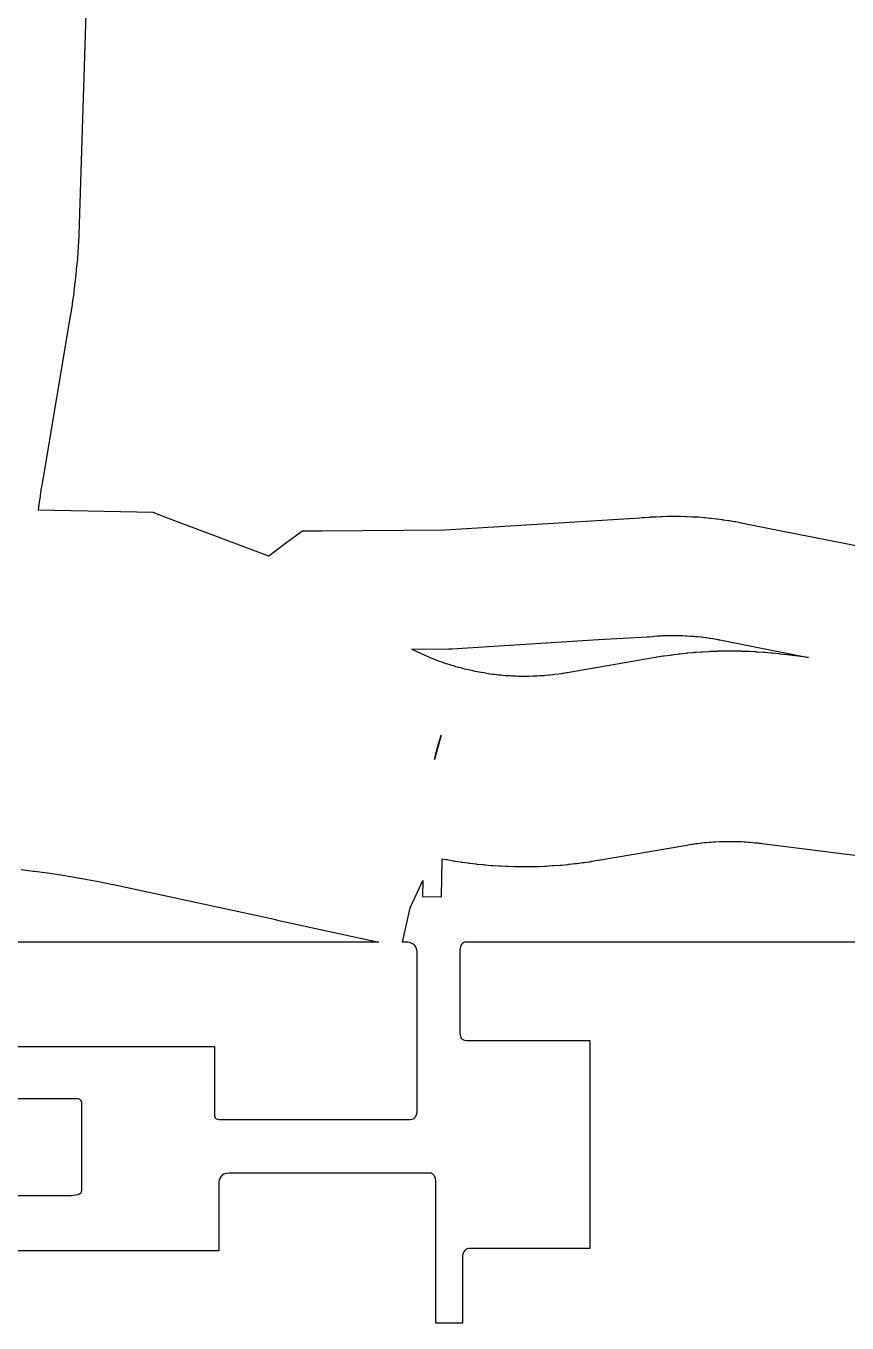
# Model space of a CAD drawing. Extents: x 0 to 1129, y 203 to 1017.
# Drawn here: x 811.9 to 860.6, y 298.6 to 375.6 of the extents above; entities that cross this region are included whole.
import ezdxf

# ---------------------------------------------------------------- set-up
doc = ezdxf.new("R2010")
doc.units = 0
doc.layers.get('0').update_dxf_attribs({"linetype": 'CONTINUOUS'})

msp = doc.modelspace()

# ---------------------------------------------------------------- linework, layer by layer
at = {"color": 1}
for points in [[(863.868224, 344.203912), (856.417557, 345.678534), (854.33618, 346.094801), (854.293824, 346.1018), (854.004557, 346.165311), (853.969291, 346.165311), (853.934002, 346.165311), (853.630624, 346.221756), (853.602402, 346.228755), (853.567113, 346.228755), (853.27078, 346.271088), (853.242557, 346.278087), (853.214335, 346.278087), (852.918002, 346.327465), (852.88978, 346.327465), (852.85449, 346.327465), (852.55818, 346.362754), (852.522891, 346.369753), (852.494668, 346.369753), (852.184224, 346.397975), (852.156002, 346.404974), (852.120713, 346.404974), (851.824402, 346.433196), (851.789113, 346.433196), (851.753824, 346.433196), (851.450446, 346.44742), (851.429223, 346.44742), (851.408, 346.44742), (851.097556, 346.468644), (851.076332, 346.468644), (851.041066, 346.468644), (850.737666, 346.475643), (850.702399, 346.475643), (850.674177, 346.475643), (850.377844, 346.475643), (850.342555, 346.475643), (850.307288, 346.475643), (849.996844, 346.475643), (849.982846, 346.475643), (849.954623, 346.475643), (849.651246, 346.468644), (849.623023, 346.468644), (849.580668, 346.468644), (849.284357, 346.44742), (849.249068, 346.44742), (849.206734, 346.44742), (848.903334, 346.433196), (848.889336, 346.419198), (848.868113, 346.419198), (848.557668, 346.404974), (848.522402, 346.397975), (848.487113, 346.397975), (848.324846, 346.376752), (845.453224, 346.200374), (836.739602, 345.678263), (829.44418, 345.614752), (828.294113, 345.607753), (827.369824, 344.93042), (826.290335, 344.133153), (820.349557, 346.369753), (819.439379, 346.715464), (818.465735, 346.736687), (812.63078, 346.849576), (812.666046, 347.202354), (812.673045, 347.202354), (812.736556, 347.689198), (812.743556, 347.745643), (812.743556, 347.752642), (812.807044, 348.175975), (812.814043, 348.239464), (812.89871, 348.676931), (812.905709, 348.719242), (812.905709, 348.754531), (812.912708, 348.775754), (812.912708, 348.789978), (814.521375, 358.364355), (814.521375, 358.378354), (814.528374, 358.406576), (814.528374, 358.434798), (814.535373, 358.448796), (814.634151, 359.069685), (814.634151, 359.090908), (814.64115, 359.126175), (814.732884, 359.740019), (814.732884, 359.775286), (814.739883, 359.796509), (814.810416, 360.417398), (814.817415, 360.44562), (814.817415, 360.480887), (814.88797, 361.094731), (814.88797, 361.129998), (814.88797, 361.15822), (814.951459, 361.772065), (814.951459, 361.800287), (814.951459, 361.828509), (814.993815, 362.442331), (815.000814, 362.47762), (815.000814, 362.512887), (815.029036, 363.133775), (815.036035, 363.169042), (815.036035, 363.197264), (815.057258, 363.811109), (815.057258, 363.818108), (815.057258, 363.839331), (815.466481, 376.95562)], [(849.8346, 339.421758), (849.8346, 339.414759), (850.074511, 339.421758), (850.130956, 339.421758), (850.314378, 339.421758), (850.384956, 339.421758), (850.554289, 339.421758), (850.617778, 339.421758), (850.864734, 339.414759), (850.864734, 339.421758), (851.048155, 339.400535), (851.1046, 339.400535), (851.344511, 339.386537), (851.527933, 339.379537), (851.584378, 339.365539), (851.760778, 339.35854), (851.760778, 339.351541), (851.993622, 339.330318), (851.993622, 339.323319), (852.240556, 339.295097), (852.289933, 339.288097), (852.4734, 339.259875), (852.536889, 339.252876), (852.776778, 339.21052), (852.967266, 339.175254), (853.009622, 339.168255), (853.066067, 339.154031), (855.055711, 338.765986), (855.055711, 338.758987), (858.336556, 338.109876), (856.918378, 338.286276), (856.897154, 338.286276), (856.875931, 338.286276), (856.650154, 338.314498), (856.614865, 338.321498), (856.579575, 338.321498), (856.212687, 338.363808), (856.163309, 338.363808), (856.106865, 338.370807), (855.747042, 338.39903), (855.711753, 338.406029), (855.66942, 338.406029), (855.309575, 338.434251), (855.246087, 338.434251), (855.182598, 338.44125), (854.822753, 338.462473), (854.78042, 338.462473), (854.731042, 338.462473), (854.371198, 338.469472), (854.328865, 338.476471), (854.286531, 338.476471), (853.919642, 338.476471), (853.877309, 338.490695), (853.827931, 338.490695), (853.461042, 338.490695), (853.411642, 338.490695), (853.411642, 338.483696), (853.362242, 338.476697), (852.995353, 338.476697), (852.945976, 338.476697), (852.889531, 338.469698), (852.529709, 338.462699), (852.473265, 338.462699), (852.430909, 338.448475), (852.071087, 338.434477), (852.028753, 338.434477), (851.979353, 338.427478), (851.619531, 338.406255), (851.55602, 338.399255), (851.499575, 338.392256), (851.132687, 338.364034), (851.090376, 338.357035), (851.04802, 338.357035), (850.695265, 338.307635), (850.652909, 338.307635), (850.610598, 338.300636), (850.243709, 338.258302), (850.194309, 338.251303), (850.13082, 338.237305), (849.770976, 338.194949), (849.728642, 338.18795), (849.693353, 338.180951), (849.326464, 338.124506), (849.291198, 338.117507), (849.255931, 338.110508), (844.013642, 337.207397), (843.964242, 337.200398), (843.773753, 337.165132), (843.73142, 337.158132), (843.667931, 337.144134), (843.505642, 337.130136), (843.251642, 337.094847), (843.152865, 337.087848), (842.997642, 337.066625), (842.898865, 337.059626), (842.743642, 337.045627), (842.637798, 337.031629), (842.496687, 337.02463), (842.390865, 337.017631), (842.228598, 337.010632), (842.143931, 336.996634), (841.974598, 336.996634), (841.741753, 336.989634), (841.621798, 336.989634), (841.459531, 336.989634), (841.388976, 336.989634), (841.205531, 336.989634), (841.099709, 336.989634), (840.944464, 336.996634), (840.852753, 336.996634), (840.68342, 337.010632), (840.591709, 337.017631), (840.436464, 337.02463), (840.330642, 337.031629), (840.17542, 337.045627), (840.083709, 337.052626), (839.928464, 337.066625), (839.822642, 337.073624), (839.681531, 337.094847), (839.575709, 337.109071), (839.41342, 337.130294), (839.328753, 337.144292), (839.166464, 337.172514), (839.060642, 337.193738), (838.90542, 337.214961), (838.658464, 337.264338), (838.552642, 337.278562), (838.404464, 337.313829), (838.312753, 337.335052), (838.157531, 337.370318), (838.058753, 337.391542), (837.910598, 337.426808), (837.811798, 337.45503), (837.578976, 337.518519), (837.578976, 337.51152), (837.529575, 337.525518), (837.402598, 337.560807), (837.360242, 337.58203), (837.317931, 337.589029), (837.162687, 337.63134), (837.070976, 337.666629), (836.915753, 337.708962), (836.831087, 337.737185), (836.66882, 337.800673), (836.584154, 337.828896), (836.421865, 337.878296), (836.337198, 337.913562), (836.196087, 337.970007), (836.097309, 338.012363), (835.949131, 338.06174), (835.871531, 338.097029), (835.709265, 338.160518), (835.624598, 338.202851), (835.497575, 338.259296), (835.391753, 338.308673), (835.236531, 338.379252), (835.173042, 338.407474), (835.024865, 338.478007), (834.96842, 338.506229), (834.919042, 338.534451), (834.784976, 338.605029), (834.777977, 338.612028), (836.97931, 338.626027), (837.071021, 338.633026), (837.169799, 338.633026), (845.876354, 339.169248), (848.747977, 339.331514), (848.81851, 339.345513), (848.874954, 339.345513), (849.107799, 339.366736), (849.178354, 339.380734), (849.361799, 339.394958), (849.361799, 339.387959), (849.594643, 339.401957), (849.672243, 339.415955), (849.8346, 339.421758)], [(836.520778, 333.494888), (836.139778, 332.055555), (836.132779, 332.055555), (836.12578, 332.055555), (836.316268, 332.782266), (836.520778, 333.494888)], [(834.35453, 321.218741), (834.241641, 321.218741), (834.679063, 323.250741), (835.441063, 324.873496), (835.427065, 323.91394), (836.555954, 323.899942), (836.59122, 326.129498), (836.59122, 326.15772), (836.802887, 326.122431), (836.852265, 326.115432), (836.887554, 326.108433), (837.240332, 326.044944), (837.289732, 326.037945), (837.346176, 326.023946), (837.698931, 325.974546), (837.741287, 325.967547), (837.783598, 325.967547), (838.136398, 325.911103), (838.192843, 325.904104), (838.24222, 325.904104), (838.594998, 325.861748), (838.651443, 325.84775), (838.700843, 325.84775), (839.053598, 325.81246), (839.095954, 325.805461), (839.145332, 325.805461), (839.498109, 325.770195), (839.54751, 325.770195), (839.603954, 325.770195), (839.956709, 325.741973), (840.006109, 325.741973), (840.062554, 325.734974), (840.415332, 325.72075), (840.457665, 325.72075), (840.499998, 325.72075), (840.852776, 325.706751), (840.90922, 325.706751), (840.958621, 325.699752), (841.318443, 325.699752), (841.353732, 325.699752), (841.388998, 325.699752), (841.741776, 325.699752), (841.805287, 325.699752), (841.868776, 325.699752), (842.221554, 325.706751), (842.270931, 325.706751), (842.327376, 325.706751), (842.680176, 325.727974), (842.722487, 325.727974), (842.764843, 325.727974), (843.117598, 325.756197), (843.174042, 325.756197), (843.223443, 325.756197), (843.590332, 325.77742), (843.639732, 325.791644), (843.682042, 325.791644), (844.048931, 325.82691), (844.091287, 325.833909), (844.133598, 325.833909), (844.486398, 325.876265), (844.542843, 325.876265), (844.585154, 325.883264), (844.937954, 325.932665), (844.980265, 325.939664), (845.022621, 325.939664), (845.375376, 325.989064), (845.43182, 326.003062), (845.48122, 326.010061), (845.833998, 326.073572), (845.86222, 326.073572), (845.876219, 326.073572), (851.111441, 326.976684), (851.181996, 326.990682), (851.379552, 327.025971), (851.471263, 327.03297), (851.619441, 327.061192), (851.746441, 327.07519), (851.894596, 327.096414), (851.979263, 327.103413), (852.169774, 327.117637), (852.254441, 327.131635), (852.41673, 327.145859), (852.529619, 327.152858), (852.684818, 327.166856), (852.776552, 327.173855), (853.051707, 327.180854), (853.199885, 327.187854), (853.305707, 327.187854), (853.461178, 327.194266)], [(853.461178, 327.194266), (853.559933, 327.194266), (853.722222, 327.194266), (853.828067, 327.194266), (853.990333, 327.187266), (854.082067, 327.187266), (854.272556, 327.180267), (854.357222, 327.180267), (854.512444, 327.173268), (854.639444, 327.166269), (854.787622, 327.152271), (854.872289, 327.145272), (855.041622, 327.131048), (855.147444, 327.11705), (855.330889, 327.102826), (855.401444, 327.095826), (855.507266, 327.081828), (855.556667, 327.074829), (863.303667, 326.094118)], [(811.600556, 325.522313), (812.306111, 325.430602), (812.383711, 325.423603), (813.166889, 325.317759), (813.166889, 325.324758), (813.950067, 325.204825), (814.648556, 325.091936), (814.726155, 325.077938), (815.431711, 324.957982), (815.516378, 324.936759), (816.207845, 324.809759), (816.292511, 324.788536), (817.026289, 324.64038), (817.0686, 324.633381), (826.706511, 322.551981), (826.706511, 322.544982), (832.830734, 321.218537), (784.662444, 321.218537)], [(879.227864, 321.218741), (838.002241, 321.218741)], [(835.102397, 311.235118), (835.102397, 320.506118)], [(837.642397, 320.767185), (837.642397, 315.856518)], [(814.74713, 311.919496), (804.28373, 311.919496), (804.28373, 315.009852), (823.072686, 315.009852), (823.072686, 310.910563)], [(838.136308, 315.369674), (845.347063, 315.369674), (845.347063, 303.015407), (838.16453, 303.015407)], [(815.20573, 306.493785), (815.20573, 311.594963)], [(823.496019, 310.684785), (834.679063, 310.684785)], [(835.850308, 307.495674), (823.947575, 307.495674)], [(823.33373, 306.846563), (823.33373, 302.88134), (804.28373, 302.88134), (804.28373, 306.169229), (814.422575, 306.169229)], [(837.804686, 302.620296), (837.804686, 298.598607), (836.21013, 298.598607), (836.21013, 306.881852)]]:
    msp.add_lwpolyline(points, dxfattribs=at)
for points in [[(834.947197, 321.04234), (834.838733, 321.159497), (834.641629, 321.21935), (834.35453, 321.218741)], [(838.002241, 321.218741), (837.887772, 321.213999), (837.802812, 321.167647), (837.741197, 321.07763)], [(835.102397, 320.506118), (835.107815, 320.749258), (835.05548, 320.925139), (834.947197, 321.04234)], [(837.741197, 321.07763), (837.679537, 320.987476), (837.643097, 320.885651), (837.642397, 320.767185)], [(837.642397, 315.856518), (837.645332, 315.651264), (837.689087, 315.51731), (837.776463, 315.45434)], [(837.776463, 315.45434), (837.863839, 315.391326), (837.98795, 315.363555), (838.136308, 315.369674)], [(815.099908, 311.856007), (815.028043, 311.902066), (814.90829, 311.922228), (814.74713, 311.919496)], [(815.20573, 311.594963), (815.20573, 311.722279), (815.17166, 311.809948), (815.099908, 311.856007)], [(835.010686, 310.840007), (835.072955, 310.94023), (835.105083, 311.069849), (835.102397, 311.235118)], [(823.072686, 310.910563), (823.076072, 310.801489), (823.119038, 310.736691), (823.199686, 310.713007)], [(823.199686, 310.713007), (823.280243, 310.6893), (823.378795, 310.680021), (823.496019, 310.684785)], [(834.679063, 310.684785), (834.838891, 310.687494), (834.948326, 310.739739), (835.010686, 310.840007)], [(823.446619, 307.284007), (823.363962, 307.149218), (823.326934, 307.001672), (823.33373, 306.846563)], [(823.947575, 307.495674), (823.694207, 307.486868), (823.529231, 307.418796), (823.446619, 307.284007)], [(836.111352, 307.36163), (836.049647, 307.456456), (835.964687, 307.498383), (835.850308, 307.495674)], [(836.21013, 306.881852), (836.21013, 307.106726), (836.172945, 307.266758), (836.111352, 307.36163)], [(814.958797, 306.232741), (815.113161, 306.278732), (815.197557, 306.366424), (815.20573, 306.493785)], [(814.422575, 306.169229), (814.625752, 306.16652), (814.80432, 306.186614), (814.958797, 306.232741)], [(837.91053, 302.88134), (837.842774, 302.798028), (837.807395, 302.70765), (837.804686, 302.620296)], [(838.16453, 303.015407), (838.064285, 303.009086), (837.978241, 302.964652), (837.91053, 302.88134)]]:
    msp.add_open_spline(points, degree=3, dxfattribs=at)

doc.saveas('drawing.dxf')
